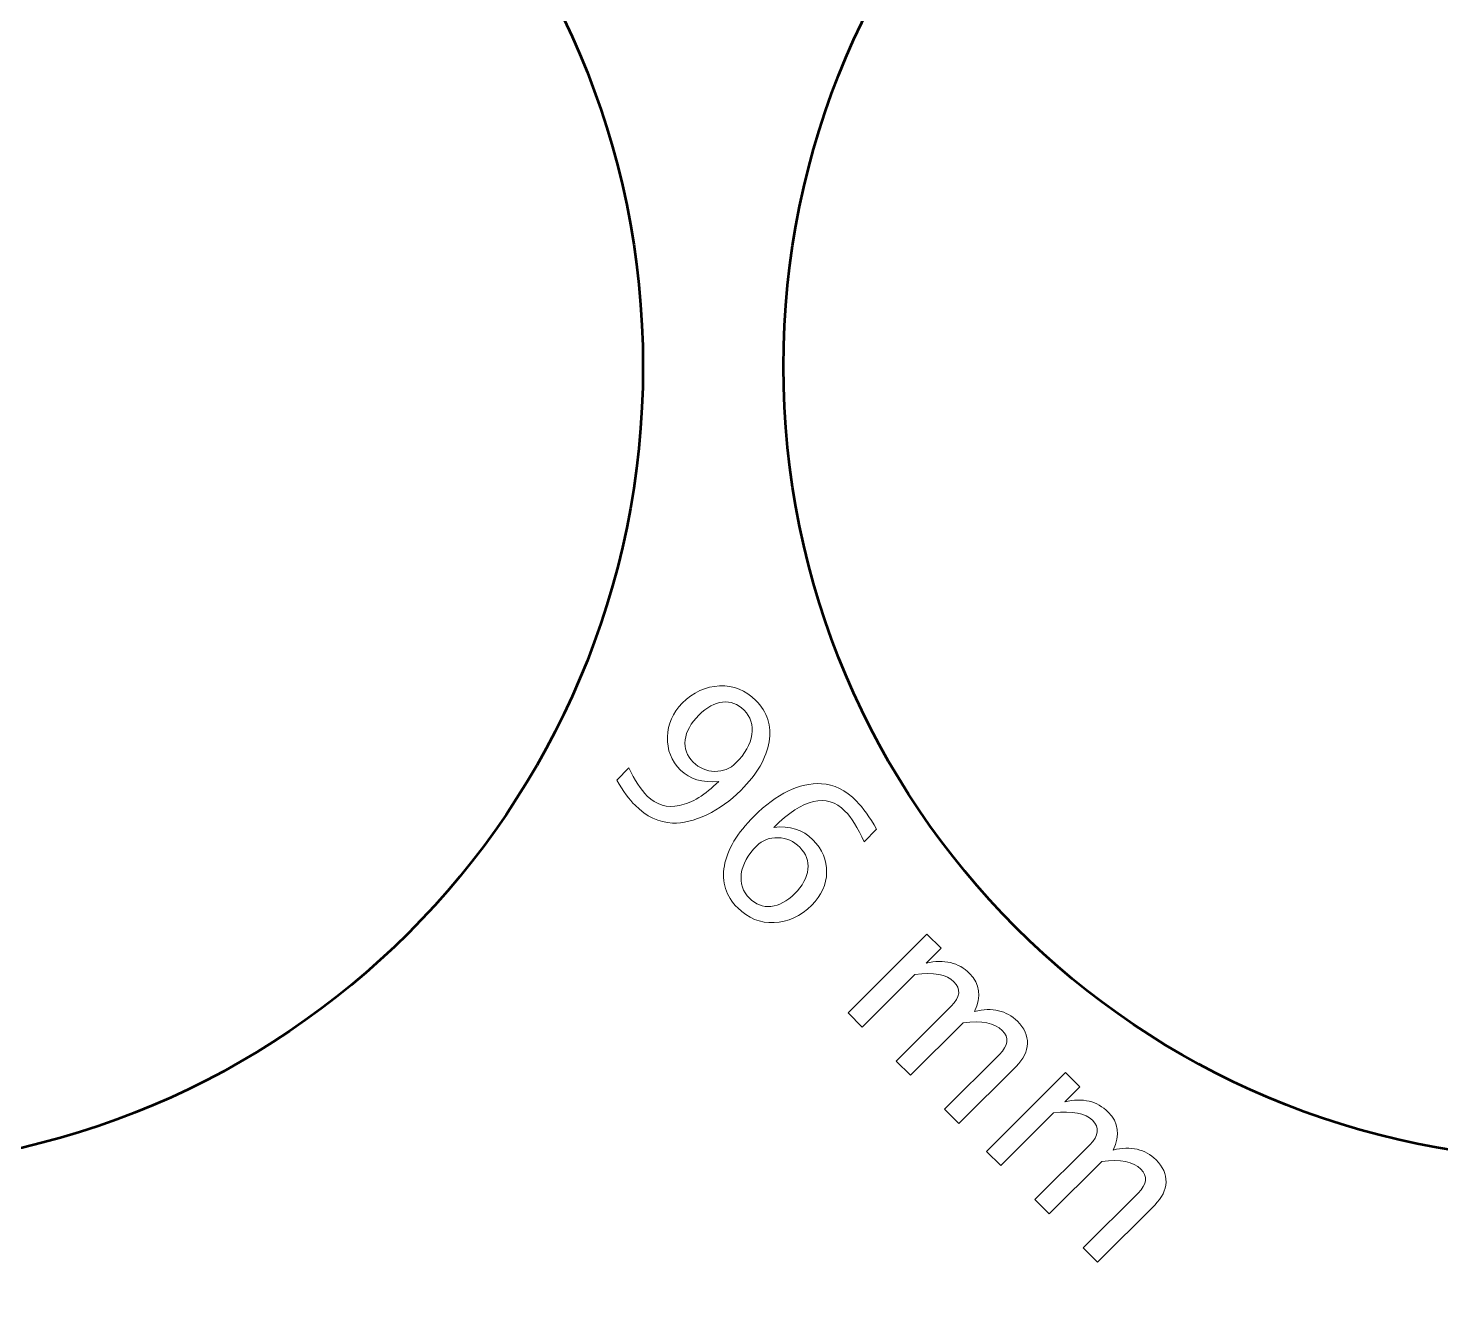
# Model space of a CAD drawing. Header units: centimetres. Extents: x -17.2 to 17.2, y -17.9 to 17.9.
# Drawn here: x -9.37 to -0.82, y 2.64 to 10.3 of the extents above; entities that cross this region are included whole.
import ezdxf

# ---------------------------------------------------------------- set-up
doc = ezdxf.new("R2010")
doc.units = ezdxf.units.CM
doc.header["$MEASUREMENT"] = 0
doc.layers.add('Layer 1', color=7, linetype='Continuous')

msp = doc.modelspace()

# ---------------------------------------------------------------- linework, layer by layer
at = {"layer": 'Layer 1', "lineweight": 53}
for centre, major_axis in [((-10.5, 8.25), (0, 4.85)), ((0, 8.25), (0, 4.8))]:
    msp.add_ellipse(centre, major_axis=major_axis, ratio=1, dxfattribs=at)
msp.add_open_spline([(-17.2, -17.45), (-17.2, -17.45), (-17.2, 17.45), (-17.2, 17.45), (-17.2, 17.45), (-17.2, 17.72614), (-16.97614, 17.95), (-16.7, 17.95), (-16.7, 17.95), (-16.7, 17.95), (16.7, 17.95), (16.7, 17.95), (16.7, 17.95), (16.97614, 17.95), (17.2, 17.72614), (17.2, 17.45), (17.2, 17.45), (17.2, 17.45), (17.2, -17.45), (17.2, -17.45), (17.2, -17.45), (17.2, -17.72614), (16.97614, -17.95), (16.7, -17.95), (16.7, -17.95), (16.7, -17.95), (-16.7, -17.95), (-16.7, -17.95), (-16.7, -17.95), (-16.97614, -17.95), (-17.2, -17.72614), (-17.2, -17.45)], degree=3, knots=[0, 0, 0, 0, 0.1111111, 0.1111111, 0.1111111, 0.1111111, 0.2222222, 0.2222222, 0.2222222, 0.2222222, 0.3333333, 0.3333333, 0.3333333, 0.3333333, 0.4444444, 0.4444444, 0.4444444, 0.4444444, 0.5555556, 0.5555556, 0.5555556, 0.5555556, 0.6666667, 0.6666667, 0.6666667, 0.6666667, 0.7777778, 0.7777778, 0.7777778, 0.7777778, 1, 1, 1, 1], dxfattribs=at)
at = {"layer": 'Layer 1', "color": 5, "lineweight": 9}
for points, knots in [([(-5.80909, 5.74752), (-5.80909, 5.74752), (-5.73543, 5.82118), (-5.73543, 5.82118), (-5.73543, 5.82118), (-5.69987, 5.74667), (-5.66262, 5.68995), (-5.6241, 5.65143), (-5.6241, 5.65143), (-5.57012, 5.59744), (-5.50514, 5.57819), (-5.42894, 5.59385), (-5.42894, 5.59385), (-5.35274, 5.6093), (-5.27378, 5.65799), (-5.19209, 5.73969), (-5.19209, 5.73969), (-5.29008, 5.72974), (-5.36714, 5.7526), (-5.42322, 5.80869), (-5.42322, 5.80869), (-5.47805, 5.86351), (-5.50451, 5.93019), (-5.50239, 6.00851), (-5.50239, 6.00851), (-5.50027, 6.08682), (-5.47021, 6.15498), (-5.41243, 6.21276), (-5.41243, 6.21276), (-5.34597, 6.27922), (-5.27083, 6.31394), (-5.18658, 6.31732), (-5.18658, 6.31732), (-5.10255, 6.3205), (-5.02974, 6.29151), (-4.96836, 6.23012), (-4.96836, 6.23012), (-4.89808, 6.15985), (-4.87078, 6.07603), (-4.88686, 5.97866), (-4.88686, 5.97866), (-4.90295, 5.8815), (-4.9601, 5.78371), (-5.05831, 5.6855), (-5.05831, 5.6855), (-5.12096, 5.62284), (-5.18954, 5.57374), (-5.26426, 5.53818), (-5.26426, 5.53818), (-5.33898, 5.50262), (-5.4082, 5.4859), (-5.47191, 5.48802), (-5.47191, 5.48802), (-5.55362, 5.49098), (-5.62896, 5.52675), (-5.69776, 5.59554), (-5.69776, 5.59554), (-5.73162, 5.62941), (-5.76867, 5.68), (-5.80909, 5.74752)], [0, 0, 0, 0, 0.0625, 0.0625, 0.0625, 0.0625, 0.125, 0.125, 0.125, 0.125, 0.1875, 0.1875, 0.1875, 0.1875, 0.25, 0.25, 0.25, 0.25, 0.3125, 0.3125, 0.3125, 0.3125, 0.375, 0.375, 0.375, 0.375, 0.4375, 0.4375, 0.4375, 0.4375, 0.5, 0.5, 0.5, 0.5, 0.5625, 0.5625, 0.5625, 0.5625, 0.625, 0.625, 0.625, 0.625, 0.6875, 0.6875, 0.6875, 0.6875, 0.75, 0.75, 0.75, 0.75, 0.8125, 0.8125, 0.8125, 0.8125, 0.875, 0.875, 0.875, 0.875, 1, 1, 1, 1]), ([(-5.31125, 6.14122), (-5.36078, 6.09169), (-5.38851, 6.04153), (-5.39465, 5.99052), (-5.39465, 5.99052), (-5.401, 5.93951), (-5.38513, 5.89505), (-5.34703, 5.85695), (-5.34703, 5.85695), (-5.31019, 5.82012), (-5.26659, 5.80149), (-5.21601, 5.80043), (-5.21601, 5.80043), (-5.16563, 5.79959), (-5.12266, 5.81673), (-5.08774, 5.85166), (-5.08774, 5.85166), (-5.03249, 5.9069), (-5.00032, 5.96384), (-4.99142, 6.02247), (-4.99142, 6.02247), (-4.98254, 6.08111), (-4.99841, 6.13063), (-5.03884, 6.17106), (-5.03884, 6.17106), (-5.07673, 6.20895), (-5.1197, 6.22504), (-5.16816, 6.21975), (-5.16816, 6.21975), (-5.21664, 6.21445), (-5.26426, 6.18821), (-5.31125, 6.14122)], [0, 0, 0, 0, 0.1111111, 0.1111111, 0.1111111, 0.1111111, 0.2222222, 0.2222222, 0.2222222, 0.2222222, 0.3333333, 0.3333333, 0.3333333, 0.3333333, 0.4444444, 0.4444444, 0.4444444, 0.4444444, 0.5555556, 0.5555556, 0.5555556, 0.5555556, 0.6666667, 0.6666667, 0.6666667, 0.6666667, 0.7777778, 0.7777778, 0.7777778, 0.7777778, 1, 1, 1, 1]), ([(-4.85793, 5.46141), (-4.76331, 5.47369), (-4.68458, 5.44849), (-4.62192, 5.38584), (-4.62192, 5.38584), (-4.5652, 5.32911), (-4.53746, 5.26392), (-4.53895, 5.19027), (-4.53895, 5.19027), (-4.54043, 5.1164), (-4.57069, 5.05014), (-4.62932, 4.99151), (-4.62932, 4.99151), (-4.69706, 4.92377), (-4.77284, 4.88842), (-4.85686, 4.88546), (-4.85686, 4.88546), (-4.9409, 4.88229), (-5.01414, 4.91213), (-5.07679, 4.97457), (-5.07679, 4.97457), (-5.14812, 5.0459), (-5.175, 5.13057), (-5.15764, 5.22857), (-5.15764, 5.22857), (-5.14029, 5.32679), (-5.08039, 5.42691), (-4.97836, 5.52894), (-4.97836, 5.52894), (-4.841, 5.6663), (-4.70489, 5.73192), (-4.57005, 5.72578), (-4.57005, 5.72578), (-4.49639, 5.72282), (-4.4257, 5.68747), (-4.35818, 5.61995), (-4.35818, 5.61995), (-4.31902, 5.58079), (-4.27859, 5.52428), (-4.23668, 5.45019), (-4.23668, 5.45019), (-4.23668, 5.45019), (-4.31289, 5.37399), (-4.31289, 5.37399), (-4.31289, 5.37399), (-4.35035, 5.45887), (-4.38887, 5.52109), (-4.42845, 5.56068), (-4.42845, 5.56068), (-4.53852, 5.67075), (-4.68161, 5.63773), (-4.85793, 5.46141)], [0, 0, 0, 0, 0.0714286, 0.0714286, 0.0714286, 0.0714286, 0.1428571, 0.1428571, 0.1428571, 0.1428571, 0.2142857, 0.2142857, 0.2142857, 0.2142857, 0.2857143, 0.2857143, 0.2857143, 0.2857143, 0.3571429, 0.3571429, 0.3571429, 0.3571429, 0.4285714, 0.4285714, 0.4285714, 0.4285714, 0.5, 0.5, 0.5, 0.5, 0.5714286, 0.5714286, 0.5714286, 0.5714286, 0.6428571, 0.6428571, 0.6428571, 0.6428571, 0.7142857, 0.7142857, 0.7142857, 0.7142857, 0.7857143, 0.7857143, 0.7857143, 0.7857143, 0.8571429, 0.8571429, 0.8571429, 0.8571429, 1, 1, 1, 1]), ([(-4.73284, 5.06051), (-4.685, 5.10856), (-4.65811, 5.15767), (-4.6524, 5.20804), (-4.6524, 5.20804), (-4.64668, 5.25821), (-4.66319, 5.30266), (-4.70172, 5.34118), (-4.70172, 5.34118), (-4.73854, 5.37801), (-4.78257, 5.39748), (-4.83358, 5.39917), (-4.83358, 5.39917), (-4.88438, 5.40087), (-4.92714, 5.38457), (-4.96164, 5.35007), (-4.96164, 5.35007), (-5.01625, 5.29546), (-5.04737, 5.23937), (-5.0552, 5.18138), (-5.0552, 5.18138), (-5.06324, 5.12337), (-5.04652, 5.07385), (-5.00525, 5.03257), (-5.00525, 5.03257), (-4.96778, 4.99511), (-4.9246, 4.97881), (-4.87571, 4.98367), (-4.87571, 4.98367), (-4.82681, 4.98876), (-4.77919, 5.01437), (-4.73284, 5.06051)], [0, 0, 0, 0, 0.1111111, 0.1111111, 0.1111111, 0.1111111, 0.2222222, 0.2222222, 0.2222222, 0.2222222, 0.3333333, 0.3333333, 0.3333333, 0.3333333, 0.4444444, 0.4444444, 0.4444444, 0.4444444, 0.5555556, 0.5555556, 0.5555556, 0.5555556, 0.6666667, 0.6666667, 0.6666667, 0.6666667, 0.7777778, 0.7777778, 0.7777778, 0.7777778, 1, 1, 1, 1]), ([(-4.40965, 4.34045), (-4.40965, 4.34045), (-3.93339, 4.8167), (-3.93339, 4.8167), (-3.93339, 4.8167), (-3.93339, 4.8167), (-3.84704, 4.73034), (-3.84704, 4.73034), (-3.84704, 4.73034), (-3.84704, 4.73034), (-3.93678, 4.6406), (-3.93678, 4.6406), (-3.93678, 4.6406), (-3.8282, 4.66515), (-3.74078, 4.64441), (-3.67473, 4.57836), (-3.67473, 4.57836), (-3.61124, 4.51487), (-3.60108, 4.43824), (-3.64468, 4.3485), (-3.64468, 4.3485), (-3.53715, 4.3741), (-3.45058, 4.35421), (-3.38517, 4.2888), (-3.38517, 4.2888), (-3.34326, 4.24689), (-3.32315, 4.20202), (-3.32464, 4.15418), (-3.32464, 4.15418), (-3.32591, 4.10635), (-3.34877, 4.0602), (-3.39322, 4.01575), (-3.39322, 4.01575), (-3.39322, 4.01575), (-3.73908, 3.66989), (-3.73908, 3.66989), (-3.73908, 3.66989), (-3.73908, 3.66989), (-3.82544, 3.75625), (-3.82544, 3.75625), (-3.82544, 3.75625), (-3.82544, 3.75625), (-3.49397, 4.08772), (-3.49397, 4.08772), (-3.49397, 4.08772), (-3.43978, 4.1419), (-3.43428, 4.19059), (-3.47725, 4.23356), (-3.47725, 4.23356), (-3.52212, 4.27843), (-3.60086, 4.29389), (-3.71327, 4.27992), (-3.71327, 4.27992), (-3.71327, 4.27992), (-4.03119, 3.96199), (-4.03119, 3.96199), (-4.03119, 3.96199), (-4.03119, 3.96199), (-4.11755, 4.04835), (-4.11755, 4.04835), (-4.11755, 4.04835), (-4.11755, 4.04835), (-3.78544, 4.38046), (-3.78544, 4.38046), (-3.78544, 4.38046), (-3.73083, 4.43507), (-3.72554, 4.48438), (-3.76935, 4.52819), (-3.76935, 4.52819), (-3.81296, 4.5718), (-3.89127, 4.58662), (-4.00473, 4.57265), (-4.00473, 4.57265), (-4.00473, 4.57265), (-4.32329, 4.25409), (-4.32329, 4.25409), (-4.32329, 4.25409), (-4.32329, 4.25409), (-4.40965, 4.34045), (-4.40965, 4.34045)], [0, 0, 0, 0, 0.047619, 0.047619, 0.047619, 0.047619, 0.0952381, 0.0952381, 0.0952381, 0.0952381, 0.1428571, 0.1428571, 0.1428571, 0.1428571, 0.1904762, 0.1904762, 0.1904762, 0.1904762, 0.2380952, 0.2380952, 0.2380952, 0.2380952, 0.2857143, 0.2857143, 0.2857143, 0.2857143, 0.3333333, 0.3333333, 0.3333333, 0.3333333, 0.3809524, 0.3809524, 0.3809524, 0.3809524, 0.4285714, 0.4285714, 0.4285714, 0.4285714, 0.4761905, 0.4761905, 0.4761905, 0.4761905, 0.5238095, 0.5238095, 0.5238095, 0.5238095, 0.5714286, 0.5714286, 0.5714286, 0.5714286, 0.6190476, 0.6190476, 0.6190476, 0.6190476, 0.6666667, 0.6666667, 0.6666667, 0.6666667, 0.7142857, 0.7142857, 0.7142857, 0.7142857, 0.7619048, 0.7619048, 0.7619048, 0.7619048, 0.8095238, 0.8095238, 0.8095238, 0.8095238, 0.8571429, 0.8571429, 0.8571429, 0.8571429, 0.9047619, 0.9047619, 0.9047619, 0.9047619, 1, 1, 1, 1]), ([(-3.57119, 3.50199), (-3.57119, 3.50199), (-3.09493, 3.97824), (-3.09493, 3.97824), (-3.09493, 3.97824), (-3.09493, 3.97824), (-3.00858, 3.89188), (-3.00858, 3.89188), (-3.00858, 3.89188), (-3.00858, 3.89188), (-3.09832, 3.80214), (-3.09832, 3.80214), (-3.09832, 3.80214), (-2.98974, 3.82669), (-2.90232, 3.80595), (-2.83627, 3.7399), (-2.83627, 3.7399), (-2.77278, 3.67641), (-2.76262, 3.59978), (-2.80622, 3.51004), (-2.80622, 3.51004), (-2.69869, 3.53564), (-2.61212, 3.51575), (-2.54671, 3.45034), (-2.54671, 3.45034), (-2.5048, 3.40843), (-2.48469, 3.36356), (-2.48618, 3.31572), (-2.48618, 3.31572), (-2.48745, 3.26789), (-2.51031, 3.22174), (-2.55476, 3.17729), (-2.55476, 3.17729), (-2.55476, 3.17729), (-2.90062, 2.83143), (-2.90062, 2.83143), (-2.90062, 2.83143), (-2.90062, 2.83143), (-2.98698, 2.91779), (-2.98698, 2.91779), (-2.98698, 2.91779), (-2.98698, 2.91779), (-2.65551, 3.24926), (-2.65551, 3.24926), (-2.65551, 3.24926), (-2.60132, 3.30344), (-2.59582, 3.35213), (-2.63879, 3.3951), (-2.63879, 3.3951), (-2.68366, 3.43997), (-2.7624, 3.45543), (-2.87481, 3.44146), (-2.87481, 3.44146), (-2.87481, 3.44146), (-3.19273, 3.12353), (-3.19273, 3.12353), (-3.19273, 3.12353), (-3.19273, 3.12353), (-3.27909, 3.20989), (-3.27909, 3.20989), (-3.27909, 3.20989), (-3.27909, 3.20989), (-2.94698, 3.542), (-2.94698, 3.542), (-2.94698, 3.542), (-2.89237, 3.59661), (-2.88708, 3.64592), (-2.93089, 3.68973), (-2.93089, 3.68973), (-2.9745, 3.73334), (-3.05281, 3.74816), (-3.16627, 3.73419), (-3.16627, 3.73419), (-3.16627, 3.73419), (-3.48483, 3.41563), (-3.48483, 3.41563), (-3.48483, 3.41563), (-3.48483, 3.41563), (-3.57119, 3.50199), (-3.57119, 3.50199)], [0, 0, 0, 0, 0.047619, 0.047619, 0.047619, 0.047619, 0.0952381, 0.0952381, 0.0952381, 0.0952381, 0.1428571, 0.1428571, 0.1428571, 0.1428571, 0.1904762, 0.1904762, 0.1904762, 0.1904762, 0.2380952, 0.2380952, 0.2380952, 0.2380952, 0.2857143, 0.2857143, 0.2857143, 0.2857143, 0.3333333, 0.3333333, 0.3333333, 0.3333333, 0.3809524, 0.3809524, 0.3809524, 0.3809524, 0.4285714, 0.4285714, 0.4285714, 0.4285714, 0.4761905, 0.4761905, 0.4761905, 0.4761905, 0.5238095, 0.5238095, 0.5238095, 0.5238095, 0.5714286, 0.5714286, 0.5714286, 0.5714286, 0.6190476, 0.6190476, 0.6190476, 0.6190476, 0.6666667, 0.6666667, 0.6666667, 0.6666667, 0.7142857, 0.7142857, 0.7142857, 0.7142857, 0.7619048, 0.7619048, 0.7619048, 0.7619048, 0.8095238, 0.8095238, 0.8095238, 0.8095238, 0.8571429, 0.8571429, 0.8571429, 0.8571429, 0.9047619, 0.9047619, 0.9047619, 0.9047619, 1, 1, 1, 1])]:
    msp.add_open_spline(points, degree=3, knots=knots, dxfattribs=at)

doc.saveas('drawing.dxf')
